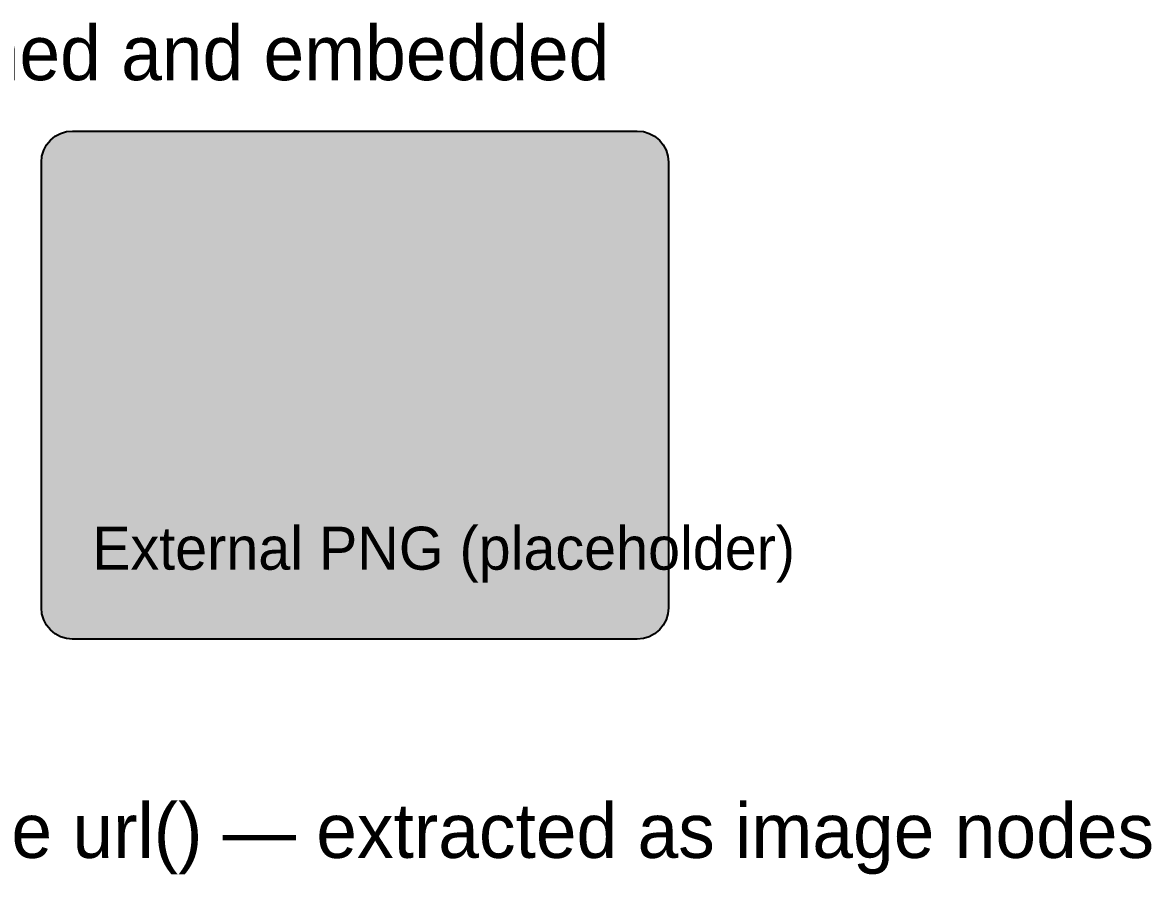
# Model space of a CAD drawing. Extents: x 0 to 582, y 0 to 1133.
# Drawn here: x 191.2 to 480.1, y 339.8 to 557.7 of the extents above; entities that cross this region are included whole.
import ezdxf

# ---------------------------------------------------------------- set-up
doc = ezdxf.new("R2010")
doc.units = 0

msp = doc.modelspace()

# ---------------------------------------------------------------- hatches: boundary and pattern name
at = {"true_color": 0xfafafa}
msp.add_hatch(color=256, dxfattribs=at).paths.add_polyline_path([(204, 530), (348.5, 530), (348.5, 530), (350.06, 529.85), (351.56, 529.39), (352.94, 528.65), (354.16, 527.66), (355.15, 526.44), (355.89, 525.06), (356.35, 523.56), (356.5, 522), (356.5, 408), (356.5, 408), (356.35, 406.44), (355.89, 404.94), (355.15, 403.56), (354.16, 402.34), (352.94, 401.35), (351.56, 400.61), (350.06, 400.15), (348.5, 400), (204, 400), (204, 400), (202.44, 400.15), (200.94, 400.61), (199.56, 401.35), (198.34, 402.34), (197.35, 403.56), (196.61, 404.94), (196.15, 406.44), (196, 408), (196, 522), (196, 522), (196.15, 523.56), (196.61, 525.06), (197.35, 526.44), (198.34, 527.66), (199.56, 528.65), (200.94, 529.39), (202.44, 529.85), (204, 530)], flags=0)

# ---------------------------------------------------------------- linework, layer by layer
at = {"true_color": 0xdddddd}
msp.add_lwpolyline([(204, 530), (348.5, 530), (348.5, 530), (350.06, 529.85), (351.56, 529.39), (352.94, 528.65), (354.16, 527.66), (355.15, 526.44), (355.89, 525.06), (356.35, 523.56), (356.5, 522), (356.5, 408), (356.5, 408), (356.35, 406.44), (355.89, 404.94), (355.15, 403.56), (354.16, 402.34), (352.94, 401.35), (351.56, 400.61), (350.06, 400.15), (348.5, 400), (204, 400), (204, 400), (202.44, 400.15), (200.94, 400.61), (199.56, 401.35), (198.34, 402.34), (197.35, 403.56), (196.61, 404.94), (196.15, 406.44), (196, 408), (196, 522), (196, 522), (196.15, 523.56), (196.61, 525.06), (197.35, 526.44), (198.34, 527.66), (199.56, 528.65), (200.94, 529.39), (202.44, 529.85), (204, 530)], close=True, dxfattribs=at)

# ---------------------------------------------------------------- texts
at = {"true_color": 0x555555}
for s, p in [('External URLs — fetched and embedded', (0, 543)), ('CSS background-image url() — extracted as image nodes', (0, 344))]:
    msp.add_text(s, height=14, dxfattribs=at).set_placement(p)
at = {"true_color": 0x888888}
msp.add_text('External PNG (placeholder)', height=11, dxfattribs=at).set_placement((209, 417.75))

doc.saveas('drawing.dxf')
